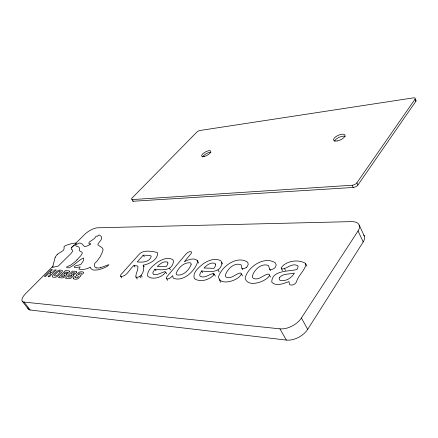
<?xml version="1.0" encoding="UTF-8"?>
<svg xmlns="http://www.w3.org/2000/svg" width="438" height="438" viewBox="0 0 438 438"><rect width="100%" height="100%" fill="white"/><g stroke="black" fill="none" stroke-linecap="round" stroke-linejoin="round"><path stroke-width="0.66" d="M269.359 274.922L269.359 275.765C265.85 281.891 247.065 288.193 245.121 277.944C248.056 266.567 264.618 255.573 275.464 262.915L276.154 265.089L275.398 267.218L274.511 268.138A3.822 2.009 -28.8 0 1 270.695 269.523L269.616 269.124L268.516 265.548C261.552 262.603 253.432 270.12 252.277 276.816L253.224 278.327C258.77 280.818 262.992 275.08 267.957 274.057L268.899 274.298L270.564 277.084M221.694 262.263C222.044 273.263 208.882 271.949 201.639 270.919L199.865 274.068L199.75 275.299L200.15 276.203C204.442 278.825 208.915 274.303 213.087 273.597L214.144 274.1L214.122 274.659C209.66 279.751 200.265 282.866 194.335 278.584C192.222 272.255 199.317 267.06 203.621 263.501C208.499 260.375 215.326 257.643 220.79 260.763L222.728 264.021M242.8 269.792L241.902 268.237L241.07 264.793C234.352 262.006 226.731 269.381 225.269 275.672L226.074 277.123C231.335 279.482 235.343 273.947 240.073 272.994L240.944 273.224L241.338 273.827C239.575 280.325 219.602 286.813 218.513 276.767C221.754 266.249 237.341 255.069 247.705 262.242L248.231 264.338L247.41 266.397L246.528 267.284M165.641 272.113C162.339 277.183 152.966 280.419 147.759 276.34C146.593 270.197 153.256 265.696 157.423 262.242C161.792 259.52 167.968 256.657 172.824 259.657L173.47 261.059C172.906 270.717 161.983 270.449 154.948 269.173L153.07 272.118L152.851 273.263L153.82 274.642L156.689 274.725L164.765 271.648L165.641 272.113L166.703 273.772M120.653 276.351C126.921 277.09 129.67 268.472 133.979 265.505L137.527 265.992L137.921 266.534C138.249 270.104 135.709 273.35 135.835 276.887L136.891 277.38C142.323 277.04 144.879 269.616 143.193 265.193C149.084 264.092 157.976 259.887 157.598 252.967L157.018 252.365C151.291 251.324 143.445 249.441 139.032 254.429L120.844 274.714L120.434 275.716L121.715 277.916M27.972 307.876A11.99 4.648 -36.4 0 0 30.151 309.995L286.381 340.08A16.655 10.101 -29.3 0 0 307.69 329.354L363.212 241.935A15.16 8.136 -24.4 0 0 363.786 235.075M53.146 266.019L25.776 293.46A12.072 4.544 -36.1 0 0 24.041 302.078L279.915 328.839A16.808 9.926 -29.3 0 0 301.415 317.988L358.043 230.963A15.286 7.983 -24.6 0 0 351.451 221.617L97.526 227.798A10.95 4.019 -33.4 0 0 84.359 234.724L75.714 243.391M132.5 200.818A2.787 1.013 -31.7 0 0 133.267 201.239L353.225 187.464A3.739 1.768 -24 0 0 357.912 185.044L415.865 101.255A3.405 1.352 -22 0 0 415.843 100.16M132.227 199.58L352.201 185.241A3.745 1.757 -24 0 0 356.893 182.816L415.054 99.158A3.411 1.341 -22.1 0 0 413.291 97.882L199.958 130.486A2.535 0.843 -29 0 0 196.804 132.156L132.112 198.003A2.792 1.007 -31.7 0 0 132.227 199.58L133.267 201.239M143.253 255.184L137.214 261.908C142.049 262.515 150.097 262.209 151.252 256.192L149.812 255.392L143.253 255.184L144.266 256.75M76.951 259.887L80.773 255.754A20.038 7.873 -33.8 0 0 82.207 253.279C83.111 250.777 78.106 252.846 79.502 248.335C79.229 245.751 75.829 247.147 75.626 245.253A1.867 0.723 -33.1 0 1 75.922 244.782L78.993 243.156A1.818 0.706 -33.1 0 1 79.398 243.095A8.437 3.285 -33.3 0 1 80.389 243.145L82.026 243.928L84.452 246.506C85.629 247.229 94.329 242.723 89.357 243.906A2.201 0.871 -32.8 0 1 89.067 243.829L88.81 243.013L89.483 241.886A1.095 0.433 -32.8 0 1 89.806 241.584L91.027 240.873A2.792 1.1 -32.7 0 0 91.509 240.588L93.338 239.236A16.42 6.608 -32.8 0 1 93.721 238.984C95.708 238.354 95.188 235.201 97.57 236.274A0.717 0.285 -32.5 0 0 97.855 235.983C98.495 233.854 100.592 235.715 101.392 236.744C102.733 239.663 98.868 241.754 97.948 244.223A4.051 1.637 -32.6 0 0 97.942 244.891L102.18 247.804L103.127 249.501L102.344 252.228L100.231 256.69L96.979 261.207A11.547 4.763 -33.4 0 1 95.495 262.608L95.024 263.063A5.71 2.404 -33.3 0 0 94.427 264.191L94.323 265.384L94.997 267.103A10.977 4.643 -33.2 0 0 96.491 267.903M71.394 247.722L74.274 244.837M281.24 268.499L281.798 268.981C287.027 269.014 291.308 263.003 297.145 265.373L298.07 266.205L297.884 267.585L296.849 269.573C288.784 271.538 271.576 270.109 271.774 282.187C276.269 286.841 283.846 283.446 288.976 281.579L289.447 284.185L290.049 284.892C292.995 285.806 296.482 283.572 296.926 280.484C299.072 274.889 304.169 270.876 305.795 265.056L305.478 263.347C298.283 259.05 286.189 260.681 281.125 267.782L282.428 270.668M100.702 267.613L100.28 267.744A9.225 3.909 -33.2 0 1 98.654 268.023L96.497 267.897M75.615 243.128L76.256 243.369A1.221 0.471 -33.1 0 1 76.179 243.67L75.577 244.256A13.052 4.96 -33.2 0 1 74.871 244.82C73.715 246.019 70.272 247.53 71.421 249.43A9.264 3.597 -33.1 0 0 71.848 249.655L72.549 250.005A3.674 1.429 -33.5 0 1 72.741 250.333A5.174 2.015 -33.5 0 1 72.429 251.554L71.104 253.339A20.493 7.84 -33.7 0 1 70.233 254.286L58.331 266.03L52.555 267.432L54.832 258.425A17.345 6.751 -33.5 0 1 55.325 257.205M166.555 278.683L167.365 278.918A3.411 1.593 -33 0 0 171.017 277.385L172.671 275.633L173.267 278.152C183.161 282.439 195.266 270.744 197.648 261.716L197.078 260.232C193.185 257.435 188.083 259.876 184.321 261.771L191.368 253.197L191.62 252.332L191.296 251.79C189.03 251.105 186.982 252.934 185.586 254.5L166.56 277.172L166.276 278.097L167.634 280.358M241.902 268.237L242.882 268.62A3.69 1.878 -30 0 0 246.528 267.284M24.041 302.078L30.151 309.995M22.261 301.207L28.35 309.097M135.835 276.887L137.264 279.028M139.974 276.389L141.047 277.999M141.195 275.382L142.257 276.991M133.979 265.505L135.019 267.076M143.193 265.193L144.233 266.78M154.948 269.173L155.999 270.799M169.451 268.248L170.502 269.901M197.078 260.232L198.797 263.063M201.639 270.919L202.695 272.655M214.144 274.1L215.359 276.121M213.087 273.597L213.695 274.604M219.241 279.772L220.779 282.335M218.004 269.961L219.214 271.976M241.338 273.827L242.548 275.913M279.915 328.839L286.381 340.08M269.616 269.124L270.514 270.728M301.415 317.988L307.69 329.354M284.629 268.833L285.516 270.47M305.478 263.347L306.934 266.123M358.043 230.963L363.212 241.935M359.193 225.105L364.301 236.011M352.201 185.241L353.225 187.464M356.893 182.816L357.912 185.044M69.565 271.231L68.936 270.881A11.136 4.528 -34.5 0 0 68.509 270.832L65.333 270.58L58.462 277.615L61.725 277.911A10.063 4.084 -34.2 0 0 62.125 277.933L63.576 277.648A1.747 0.712 -34.4 0 0 64.003 277.418L65.371 276.296A8.678 3.504 -34.4 0 0 65.7 275.956L66.466 274.944A1.38 0.564 -34.4 0 0 66.51 274.714L66.122 274.374L66.456 274.265A1.829 0.745 -34.3 0 0 66.795 274.161L67.162 273.996A1.44 0.586 -34.3 0 0 67.529 273.777L68.388 273.038A7.621 3.077 -34.3 0 0 68.673 272.748A5.721 2.316 -34.3 0 0 69.029 272.359L69.532 271.593A1.779 0.723 -34.2 0 0 69.565 271.231M415.054 99.158L415.865 101.255M415.421 99.979A3.405 1.352 -22 0 1 415.657 100.056M202.679 156.935A5.179 1.883 -29.1 0 1 206.298 153.672A5.179 1.883 -29.1 0 1 210.935 152.375M334.544 141.26A6.203 2.573 -24.6 0 1 339.319 137.231A6.203 2.573 -24.6 0 1 345.308 136.508M59.322 270.208A4.249 1.697 -34.4 0 1 59.628 270.169L59.814 270.153A17.098 6.855 -34.8 0 1 60.74 270.175L61.238 270.213A16.343 6.554 -34.8 0 1 61.501 270.246L62.081 270.399A3.482 1.391 -34.3 0 1 62.24 270.509A3.592 1.44 -34.4 0 1 62.355 270.657A2.792 1.117 -34.3 0 1 62.191 271.593L61.419 272.589A16.02 6.318 -34.5 0 1 60.948 273.093L59.376 274.697A20.028 7.862 -34.5 0 1 59.01 275.059L57.997 275.967A3.17 1.27 -34.5 0 1 57.466 276.356L57.203 276.526A3.285 1.314 -34.5 0 1 55.287 277.232L54.964 277.287A15.85 6.324 -34.1 0 1 53.956 277.259L53.688 277.243A15.379 6.132 -34.1 0 1 53.014 277.144L52.544 276.964A3.175 1.27 -34.5 0 1 52.357 276.739L52.303 276.477A2.584 1.029 -34.5 0 1 52.456 275.956L52.998 275.179A6.685 2.677 -34.5 0 1 53.239 274.9A13.255 5.355 -34.4 0 1 53.786 274.319L57.011 271.259A2.639 1.051 -34.3 0 1 57.537 270.908A3.219 1.281 -34.4 0 1 59.311 270.23M75.626 243.117A24.479 9.521 -33.8 0 0 65.382 245.718L64.424 246.233A0.991 0.378 -33.4 0 0 64.129 246.495L64.058 247.793A15.352 5.809 -33.9 0 1 64.079 248.68L63.658 249.906A2.508 0.958 -33.6 0 1 63.165 250.487A2.885 1.1 -33.6 0 1 62.437 251.1L59.354 252.95A6.636 2.557 -33.7 0 0 57.581 254.237M57.592 254.243A4.813 1.851 -33.7 0 0 56.655 255.157L55.96 256.071A13.6 5.272 -33.6 0 0 55.336 257.199M76.978 259.887A25.147 9.811 -33.8 0 1 74.099 262.521L70.627 265.171L66.855 266.808A1.079 0.433 -34 0 0 66.603 267.169L66.992 267.744A14.728 5.897 -33.6 0 0 67.797 267.826L69.22 267.689A3.044 1.226 -34 0 0 69.96 267.366C74.75 264.886 78.889 260.084 83.351 258.009A34.755 13.835 -34.5 0 1 83.373 260.654L83.308 260.845A14.969 6.012 -33.9 0 1 82.678 261.798L80.992 264.262L78.583 265.143A4.265 1.747 -33.9 0 0 78.15 265.204C77.039 264.968 72.33 266.901 74.958 267.602A6.493 2.639 -33.7 0 0 75.664 267.519L80.247 266.906L78.829 269.102C82.694 270.016 87.299 269.113 90.288 267.103A7.287 3.066 -33.4 0 0 90.425 268.012L92.144 269.529A18.511 7.813 -33 0 0 94.077 270.104L97.554 269.967L101.725 268.822A18.763 7.906 -33 0 0 107.37 266.2L108.991 264.798L107.628 265.006A56.737 23 -32.1 0 1 100.707 267.607M60.318 271.806L58.139 274.38A15.719 6.187 -34.5 0 1 57.75 274.763L56.666 275.639A0.931 0.372 -34.5 0 1 56.31 275.803L55.172 275.863A15.023 5.99 -34 0 1 54.854 275.82C53.639 275.135 56.272 273.712 56.71 272.907A15.303 6.209 -34.3 0 1 57.104 272.524L57.75 271.965A1.002 0.4 -34.4 0 1 58.112 271.741L58.227 271.686A1.111 0.443 -34.4 0 1 58.566 271.565L59.535 271.549A17.082 6.849 -34.9 0 1 59.787 271.576L60.318 271.806M71.887 275.633L70.54 277.03L68.175 277.002L69.773 275.354L71.887 275.633M64.857 275.037L63.515 276.411L61.2 276.389L62.787 274.763L64.857 275.037M215.644 264.311L215.381 265.986L214.018 268.33L204.009 267.996C206.752 265.165 210.683 261.973 214.883 263.287L215.644 264.311M74.427 272.901L74.142 273.35A4.314 1.768 -34.2 0 1 73.863 273.64L72.872 274.259L70.94 274.144L72.505 272.595L74.427 272.901M67.392 272.332L67.102 272.775A4.271 1.73 -34.3 0 1 66.828 273.06L65.848 273.679L63.953 273.564L65.514 272.031L67.392 272.332M73.272 278.3L73.255 278.382A1.774 0.739 -34.3 0 0 73.261 278.606L74.022 279.033A18.642 7.747 -33.7 0 0 74.783 279.143L75.495 279.203A17.569 7.315 -33.7 0 0 75.84 279.22L77.072 279.094A2.425 1.018 -34.2 0 0 77.685 278.869L77.805 278.814A1.829 0.766 -34.2 0 0 78.243 278.563L80.888 275.847A1.692 0.712 -34.2 0 0 80.97 275.54L80.915 275.31A2.502 1.046 -34.2 0 0 80.778 275.157L78.446 274.582A0.728 0.301 -34.1 0 1 78.44 274.287C79.015 273.257 80.236 272.841 81.342 273.192C80.723 274.949 82.897 274.445 83.51 272.918A2.289 0.958 -34 0 0 83.636 272.562A1.84 0.772 -34 0 0 83.603 272.283L82.645 271.894A19.234 8.059 -34.6 0 0 82.306 271.85L81.654 271.801A20.241 8.481 -34.7 0 0 81.254 271.784L79.979 271.91A2.798 1.166 -34.1 0 0 79.535 272.047L77.882 273.164L76.256 275.091A1.807 0.75 -34.1 0 0 76.196 275.458L76.283 275.633A2.825 1.177 -34.1 0 0 76.42 275.759C80.165 275.491 77.871 278.754 75.413 277.676A0.75 0.312 -34.3 0 1 75.385 277.468C76.858 275.984 73.787 276.509 73.507 277.807A2.261 0.942 -34.3 0 0 73.349 278.086L73.272 278.3M167.94 262.981L167.54 264.547L166.106 266.731L157.324 266.441C159.941 263.966 163.489 260.813 167.371 262.028L167.94 262.981M191.154 264.382C189.2 270 183.057 276.373 176.7 274.85L176.103 273.564C178.058 267.99 183.922 262.077 190.273 262.805L190.968 263.419L191.154 264.382M76.601 272.151L76.097 272.923A5.771 2.371 -34.2 0 1 75.741 273.323A7.692 3.154 -34.2 0 1 75.456 273.613L74.591 274.363A1.451 0.602 -34.2 0 1 74.219 274.588L73.852 274.746A1.845 0.761 -34.2 0 1 73.507 274.856L73.162 274.965L73.568 275.305A1.391 0.575 -34.3 0 1 73.529 275.54L72.763 276.57A8.76 3.592 -34.4 0 1 72.44 276.909L71.06 278.048A1.763 0.728 -34.3 0 1 70.627 278.278L69.155 278.563A10.156 4.183 -34.1 0 1 68.739 278.541L65.404 278.239L72.292 271.127L75.544 271.379A11.24 4.643 -34.4 0 1 75.977 271.429L76.628 271.784A1.796 0.739 -34.1 0 1 76.601 272.151M279.751 277.314L279.176 278.546L279.318 279.614L280.161 280.375C285.915 281.705 291.637 277.944 294.429 273.049C289.655 274.484 283.337 273.181 279.751 277.314M49.948 272.168C52.719 274.407 53.524 268.855 56.288 269.879L49.549 276.69C44.369 277.561 55.473 272.524 48.492 273.63L45.755 276.383L44.331 276.34L51.104 269.534L52.45 269.578L49.948 272.168M204.738 156.333A5.185 1.872 -29.1 0 0 210.76 151.132A5.185 1.872 -29.1 0 0 203.183 153.486A5.185 1.872 -29.1 0 0 204.738 156.333M337.255 140.965A6.214 2.557 -24.6 0 0 344.969 135.101A6.214 2.557 -24.6 0 0 335.656 136.826A6.214 2.557 -24.6 0 0 337.255 140.965"/></g></svg>
